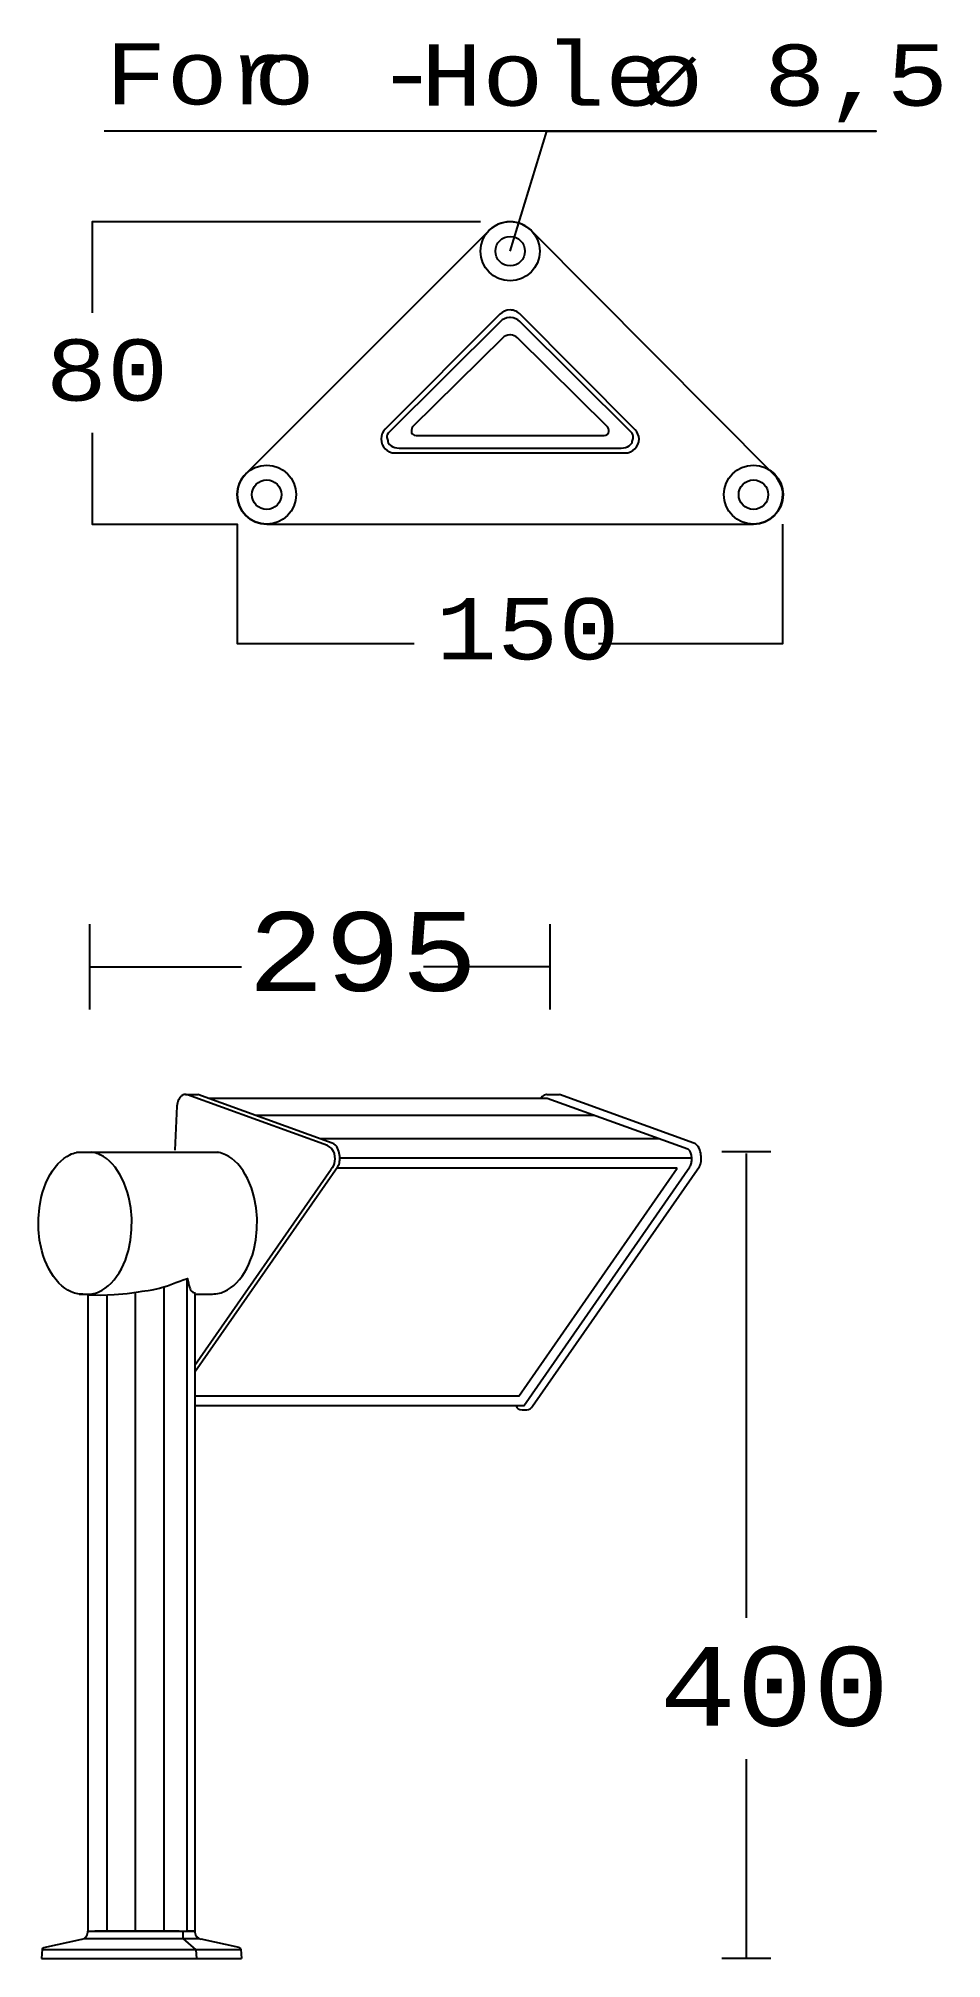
# Model space of a CAD drawing. Extents: x 25 to 115, y 17 to 208.
import ezdxf

# ---------------------------------------------------------------- set-up
doc = ezdxf.new("R2010")
doc.units = 0
doc.layers.add('LIVELLO_1', color=160, linetype='Continuous')
doc.styles.add('STD', font='txt')

# ---------------------------------------------------------------- blocks, each defined once
blk = doc.blocks.new('AI9-BLK1')
at = {"layer": 'LIVELLO_1', "color": 7}
for p, q in [((-36.46, -0.91), (-36.46, 7.58)), ((9.37, -0.91), (9.37, 7.58)), ((-36.43, 3.34), (-21.38, 3.34)), ((9.37, 3.34), (-3.26, 3.34)), ((-26.96, -9.37), (-25.72, -9.37)), ((-12.8, -14.46), (-26.75, -9.41)), ((-12.34, -14.21), (-25.72, -9.37)), ((9.03, -9.37), (10.27, -9.37)), ((23.64, -14.21), (10.27, -9.37)), ((-27.8, -10.52), (-28.01, -14.92)), ((9.07, -9.76), (-24.65, -9.76)), ((13.74, -11.45), (-19.97, -11.45)), ((23.06, -14.83), (9.07, -9.76)), ((-23.61, -15.13), (-37.79, -15.13)), ((20.17, -13.78), (-13.55, -13.78)), ((31.31, -15.07), (26.45, -15.07)), ((28.88, -15.26), (28.88, -61.46)), ((-26, -36.99), (-11.78, -16.53)), ((-26, -36.32), (-12.43, -16.8)), ((22.01, -16.69), (-11.89, -16.69)), ((23.45, -15.72), (-11.59, -15.72)), ((6.23, -39.38), (22.01, -16.69)), ((6.72, -40.35), (23.25, -16.58)), ((7.61, -40.4), (24.21, -16.53)), ((28.88, -15.58), (28.88, -21.13)), ((-29.1, -28.61), (-29.1, -92.65)), ((-26.8, -27.78), (-26.8, -92.65)), ((-37.54, -29.26), (-36.57, -29.26)), ((-36.67, -29.28), (-36.67, -92.65)), ((-34.78, -29.31), (-34.78, -92.65)), ((-31.94, -29.16), (-31.94, -92.65)), ((-26, -29.23), (-26, -92.65)), ((6.23, -39.38), (-26, -39.38)), ((6.72, -40.35), (-26, -40.35)), ((6.57, -40.74), (7.03, -40.74)), ((28.88, -75.53), (28.88, -95.34)), ((-41.06, -94.27), (-37.26, -93.44)), ((-37.04, -93.35), (-25.62, -93.35)), ((-36.67, -92.65), (-26, -92.65)), ((-36.67, -92.75), (-36.67, -92.65)), ((-36.67, -92.65), (-35.97, -92.65)), ((-27.56, -92.65), (-35.97, -92.65)), ((-27.56, -92.65), (-26.74, -92.65)), ((-26, -92.65), (-26.74, -92.65)), ((-26, -92.65), (-26, -92.75)), ((-21.6, -94.27), (-25.4, -93.44)), ((-41.29, -95.37), (-21.37, -95.37)), ((-41.21, -94.46), (-21.45, -94.46)), ((-21.45, -94.44), (-21.37, -95.37)), ((31.31, -95.37), (26.45, -95.37))]:
    blk.add_line(p, q, dxfattribs=at)
for points in [[(5.36, 74.55), (9.03, 86.49), (41.8, 86.49), (-35.03, 86.49)], [(2.43, 77.48), (-36.24, 77.48), (-36.24, 68.41)], [(-36.24, 56.46), (-36.24, 47.39), (-21.79, 47.39), (-21.79, 35.52), (-4.18, 35.52)], [(14.17, 35.52), (32.52, 35.52), (32.52, 47.39)], [(-26.74, -9.4), (-26.87, -9.37), (-26.94, -9.36), (-27.01, -9.36), (-27.09, -9.37), (-27.17, -9.4), (-27.22, -9.43), (-27.29, -9.46), (-27.34, -9.51), (-27.39, -9.56), (-27.44, -9.61), (-27.5, -9.67), (-27.55, -9.75), (-27.62, -9.87), (-27.67, -9.97), (-27.71, -10.08), (-27.75, -10.2), (-27.78, -10.36), (-27.8, -10.54)], [(-37.16, -29.26), (-37.33, -29.26), (-37.5, -29.24), (-37.67, -29.22), (-37.83, -29.18), (-38, -29.14), (-38.16, -29.08), (-38.33, -29.01), (-38.65, -28.85), (-38.96, -28.65), (-39.26, -28.42), (-39.55, -28.14), (-39.83, -27.83), (-40.09, -27.5), (-40.33, -27.12), (-40.56, -26.72), (-40.76, -26.3), (-40.95, -25.85), (-41.11, -25.38), (-41.26, -24.89), (-41.47, -23.86), (-41.58, -22.8), (-41.59, -21.73), (-41.49, -20.66), (-41.3, -19.63), (-41.17, -19.13), (-41.02, -18.65), (-40.84, -18.19), (-40.64, -17.76), (-40.42, -17.35), (-40.18, -16.97), (-39.93, -16.62), (-39.66, -16.29), (-39.37, -16.01), (-39.07, -15.76), (-38.77, -15.54), (-38.45, -15.37), (-38.28, -15.29), (-38.12, -15.23), (-37.96, -15.18), (-37.79, -15.13), (-37.62, -15.1)], [(-36.73, -29.26), (-36.56, -29.26), (-36.39, -29.24), (-36.22, -29.22), (-36.06, -29.18), (-35.89, -29.14), (-35.72, -29.08), (-35.56, -29.01), (-35.24, -28.85), (-34.93, -28.65), (-34.63, -28.42), (-34.33, -28.14), (-34.06, -27.83), (-33.8, -27.5), (-33.56, -27.12), (-33.33, -26.72), (-33.12, -26.3), (-32.93, -25.85), (-32.77, -25.38), (-32.63, -24.89), (-32.42, -23.86), (-32.31, -22.8), (-32.3, -21.73), (-32.39, -20.66), (-32.58, -19.63), (-32.72, -19.13), (-32.87, -18.65), (-33.05, -18.19), (-33.25, -17.76), (-33.47, -17.35), (-33.7, -16.97), (-33.96, -16.62), (-34.23, -16.29), (-34.51, -16.01), (-34.81, -15.76), (-35.12, -15.54), (-35.44, -15.37), (-35.6, -15.29), (-35.77, -15.23), (-35.93, -15.18), (-36.1, -15.13), (-36.26, -15.1)], [(-26.02, -29.23), (-24.25, -29.23), (-24.08, -29.22), (-23.91, -29.2), (-23.74, -29.18), (-23.57, -29.14), (-23.41, -29.1), (-23.25, -29.04), (-23.08, -28.98), (-22.76, -28.82), (-22.45, -28.62), (-22.15, -28.38), (-21.86, -28.11), (-21.58, -27.8), (-21.32, -27.46), (-21.08, -27.09), (-20.85, -26.69), (-20.64, -26.27), (-20.46, -25.82), (-20.29, -25.35), (-20.15, -24.86), (-19.94, -23.84), (-19.83, -22.78), (-19.82, -21.71), (-19.91, -20.64), (-20.11, -19.61), (-20.24, -19.12), (-20.39, -18.65), (-20.57, -18.19), (-20.77, -17.75), (-20.99, -17.35), (-21.22, -16.96), (-21.48, -16.61), (-21.75, -16.29), (-22.04, -16.01), (-22.33, -15.76), (-22.64, -15.54), (-22.96, -15.37), (-23.12, -15.3), (-23.29, -15.23), (-23.45, -15.18), (-23.62, -15.14), (-23.79, -15.1)], [(-12.86, -14.44), (-12.6, -14.6), (-12.41, -14.75), (-12.24, -15), (-12.16, -15.25), (-12.1, -15.53), (-12.09, -15.78), (-12.11, -16.01), (-12.16, -16.25), (-12.21, -16.44), (-12.33, -16.66), (-12.45, -16.82)], [(23.25, -16.58), (23.27, -16.54), (23.31, -16.46), (23.35, -16.38), (23.38, -16.28), (23.41, -16.18), (23.43, -16.08), (23.44, -15.97), (23.45, -15.85), (23.45, -15.74), (23.45, -15.63), (23.43, -15.51), (23.41, -15.41), (23.39, -15.3), (23.36, -15.21), (23.32, -15.12), (23.29, -15.04), (23.26, -15.01), (23.24, -14.97), (23.22, -14.94), (23.19, -14.91), (23.17, -14.89), (23.14, -14.87), (23.11, -14.85), (23.09, -14.84), (23.06, -14.83)], [(-36.64, -29.32), (-35.4, -29.35), (-34.04, -29.28), (-32.75, -29.17), (-31.62, -29.01), (-31.27, -28.96), (-30.99, -28.92), (-30.66, -28.87), (-30.27, -28.81), (-29.81, -28.71), (-29.53, -28.64), (-29.32, -28.58), (-29.1, -28.51), (-28.74, -28.4), (-28.23, -28.21), (-27.91, -28.07), (-27.52, -27.94), (-27.18, -27.83), (-26.76, -27.68), (-26.7, -27.92), (-26.65, -28.14), (-26.61, -28.35), (-26.55, -28.55), (-26.49, -28.71), (-26.44, -28.84), (-26.35, -28.95), (-26.23, -29.04), (-26.06, -29.1), (-25.95, -29.11)], [(5.97, -40.35), (6.04, -40.53), (6.16, -40.64), (6.33, -40.72), (6.57, -40.74)], [(-27.22, -92.65), (-27.22, -93.36), (-25.92, -94.48), (-25.84, -95.35)]]:
    blk.add_lwpolyline(points, dxfattribs=at)
for centre, radius in [((5.37, 74.55), 2.94), ((5.37, 74.55), 1.47), ((-18.86, 50.32), 2.94), ((-18.86, 50.32), 1.47), ((29.59, 50.32), 2.94), ((29.59, 50.32), 1.47)]:
    blk.add_circle(centre, radius, dxfattribs=at)
for points, knots in [([(7.56, 76.5), (7.56, 76.5), (31.7, 52.25), (31.7, 52.25), (32.16, 51.74), (32.52, 51.06), (32.52, 50.32), (32.52, 48.7), (31.21, 47.39), (29.59, 47.39), (29.59, 47.39), (-18.86, 47.39), (-18.86, 47.39), (-20.48, 47.39), (-21.79, 48.7), (-21.79, 50.32), (-21.79, 51.13), (-21.47, 51.86), (-20.94, 52.4), (-20.94, 52.4), (3.24, 76.57), (3.24, 76.57), (3.78, 77.13), (4.53, 77.48), (5.36, 77.48), (6.24, 77.48), (7.02, 77.1), (7.56, 76.5)], [0, 0, 0, 0, 1, 1, 1, 2, 2, 2, 3, 3, 3, 4, 4, 4, 5, 5, 5, 6, 6, 6, 7, 7, 7, 8, 8, 8, 9, 9, 9, 9]), ([(6.4, 68.24), (6.4, 68.24), (17.82, 56.77), (17.82, 56.77), (18.03, 56.53), (18.2, 56.21), (18.2, 55.86), (18.2, 55.09), (17.58, 54.47), (16.81, 54.47), (16.81, 54.47), (-6.09, 54.47), (-6.09, 54.47), (-6.85, 54.47), (-7.47, 55.09), (-7.47, 55.86), (-7.47, 56.24), (-7.32, 56.59), (-7.07, 56.84), (-7.07, 56.84), (4.36, 68.27), (4.36, 68.27), (4.61, 68.53), (4.97, 68.7), (5.36, 68.7), (5.78, 68.7), (6.15, 68.52), (6.4, 68.24)], [0, 0, 0, 0, 1, 1, 1, 2, 2, 2, 3, 3, 3, 4, 4, 4, 5, 5, 5, 6, 6, 6, 7, 7, 7, 8, 8, 8, 9, 9, 9, 9]), ([(5.42, 67.94), (5.78, 67.94), (6.1, 67.79), (6.33, 67.54), (6.33, 67.54), (17.51, 56.45), (17.51, 56.45), (17.77, 55.93), (17.51, 55.83), (17.51, 55.48), (17.12, 54.96), (16.69, 54.94), (15.88, 54.94), (15.88, 54.94), (5.44, 54.94), (5.44, 54.94), (5.44, 54.94), (-5.15, 54.94), (-5.15, 54.94), (-5.96, 54.94), (-6.39, 54.96), (-6.78, 55.48), (-6.78, 55.83), (-7.04, 55.93), (-6.78, 56.45), (-6.78, 56.45), (4.4, 67.54), (4.4, 67.54), (4.63, 67.79), (4.95, 67.94), (5.31, 67.94), (5.31, 67.94), (5.42, 67.94), (5.42, 67.94)], [0, 0, 0, 0, 1, 1, 1, 2, 2, 2, 3, 3, 3, 4, 4, 4, 5, 5, 5, 6, 6, 6, 7, 7, 7, 8, 8, 8, 9, 9, 9, 10, 10, 10, 11, 11, 11, 11]), ([(5.39, 66.22), (5.67, 66.22), (5.92, 66.1), (6.1, 65.92), (6.1, 65.92), (15.11, 57.03), (15.11, 57.03), (15.24, 56.64), (15.26, 56.22), (14.72, 56.22), (14.72, 56.22), (5.2, 56.22), (5.2, 56.22), (5.2, 56.22), (-3.99, 56.22), (-3.99, 56.22), (-4.53, 56.22), (-4.51, 56.64), (-4.38, 57.03), (-4.38, 57.03), (4.64, 65.92), (4.64, 65.92), (4.81, 66.1), (5.06, 66.22), (5.34, 66.22), (5.34, 66.22), (5.39, 66.22), (5.39, 66.22)], [0, 0, 0, 0, 1, 1, 1, 2, 2, 2, 3, 3, 3, 4, 4, 4, 5, 5, 5, 6, 6, 6, 7, 7, 7, 8, 8, 8, 9, 9, 9, 9]), ([(-41.06, -94.27), (-41.14, -94.29), (-41.2, -94.36), (-41.21, -94.44), (-41.21, -94.44), (-41.29, -95.37), (-41.29, -95.37)], [0, 0, 0, 0, 1, 1, 1, 2, 2, 2, 2])]:
    blk.add_open_spline(points, degree=3, knots=knots, dxfattribs=at)
for points in [[(9.24, -9.4), (8.92, -9.3), (8.57, -9.45), (8.42, -9.76)], [(-11.8, -14.72), (-11.91, -14.49), (-12.1, -14.3), (-12.34, -14.21)], [(-11.6, -16.05), (-11.56, -15.6), (-11.62, -15.14), (-11.8, -14.72)], [(24.19, -14.72), (24.08, -14.49), (23.88, -14.3), (23.64, -14.21)], [(24.38, -16.05), (24.43, -15.6), (24.36, -15.14), (24.19, -14.72)], [(-11.78, -16.53), (-11.68, -16.39), (-11.62, -16.22), (-11.6, -16.05)], [(24.21, -16.53), (24.31, -16.39), (24.37, -16.22), (24.38, -16.05)], [(7.03, -40.74), (7.27, -40.73), (7.48, -40.6), (7.61, -40.4)], [(-37.26, -93.44), (-36.94, -93.37), (-36.7, -93.09), (-36.67, -92.75)], [(-26, -92.75), (-25.96, -93.09), (-25.72, -93.37), (-25.4, -93.44)], [(-21.45, -94.44), (-21.46, -94.36), (-21.52, -94.29), (-21.6, -94.27)]]:
    blk.add_open_spline(points, degree=3, dxfattribs=at)
at = {"layer": 'LIVELLO_1', "color": 7, "attachment_point": 1, "style": 'STD'}
for s, insert, char_height in [('\\fCourier|b0|i0;\\H6.0919;\\C7;Hole', (-3.51, 95.12), 6.0919), ('\\fCourier|b0|i0;\\H6.0919;\\C7;For', (-34.94, 95.25), 6.0919), ('\\fCourier|b0|i0;\\H6.0919;\\C7;o - ', (-20.16, 95.25), 6.0919), ('\\fCourier|b0|i0;\\H6.0919;\\C7; ø 8,5', (12.33, 95.12), 6.0919), ('\\fCourier|b0|i0;\\H6.0919;\\C7;80', (-40.86, 65.77), 6.0919), ('\\fCourier|b0|i0;\\H6.0919;\\C7;150', (-2.04, 40.02), 6.0919), ('\\fCourier|b0|i0;\\H7.8514;\\W0.97;\\C7;295', (-20.76, 8.78), 7.8514), ('\\fCourier|b0|i0;\\H7.8514;\\W0.97;\\C7;400', (20.24, -64.35), 7.8514)]:
    blk.add_mtext(s, dxfattribs=dict(at, insert=insert, char_height=char_height))

msp = doc.modelspace()

# ---------------------------------------------------------------- block references
at = {"layer": 'LIVELLO_1', "color": 7}
msp.add_blockref('AI9-BLK1', (66.855695, 112.375742), dxfattribs=at)

doc.saveas('drawing.dxf')
